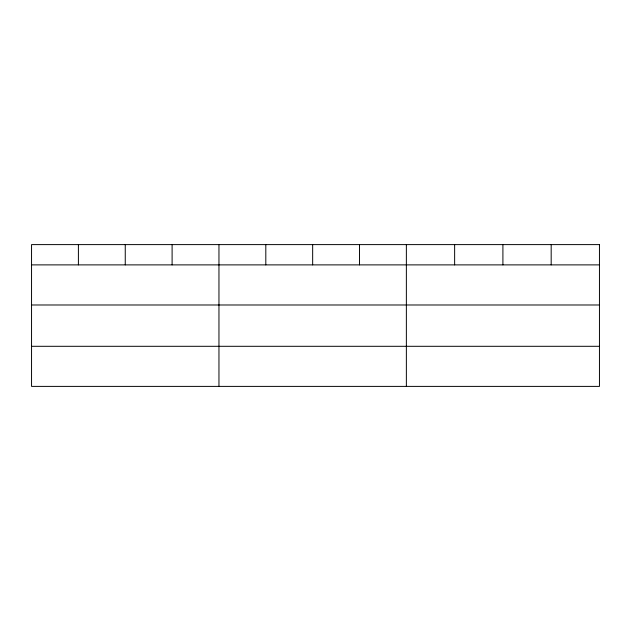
<?xml version="1.0" encoding="UTF-8"?>
<svg xmlns="http://www.w3.org/2000/svg" width="631" height="631" viewBox="0 0 631 631"><rect width="100%" height="100%" fill="white"/><g stroke="black" fill="none" stroke-linecap="round" stroke-linejoin="round"><path stroke-width="0.95" d="M31.55 264.886L599.45 264.886M31.55 304.986L599.45 304.986M31.55 346.301L599.45 346.301M551.178 244.607L551.178 264.886M502.907 244.607L502.907 264.886M454.635 244.607L454.635 264.886M406.364 244.607L406.364 386.393M359.512 244.607L359.512 264.886M312.66 244.607L312.66 264.886M265.809 244.607L265.809 264.886M218.957 244.607L218.957 386.393M172.105 244.607L172.105 264.886M125.254 244.607L125.254 264.886M78.402 244.607L78.402 264.886M599.45 244.607L31.55 244.607L31.55 386.393L599.45 386.393L599.45 244.607"/></g></svg>
